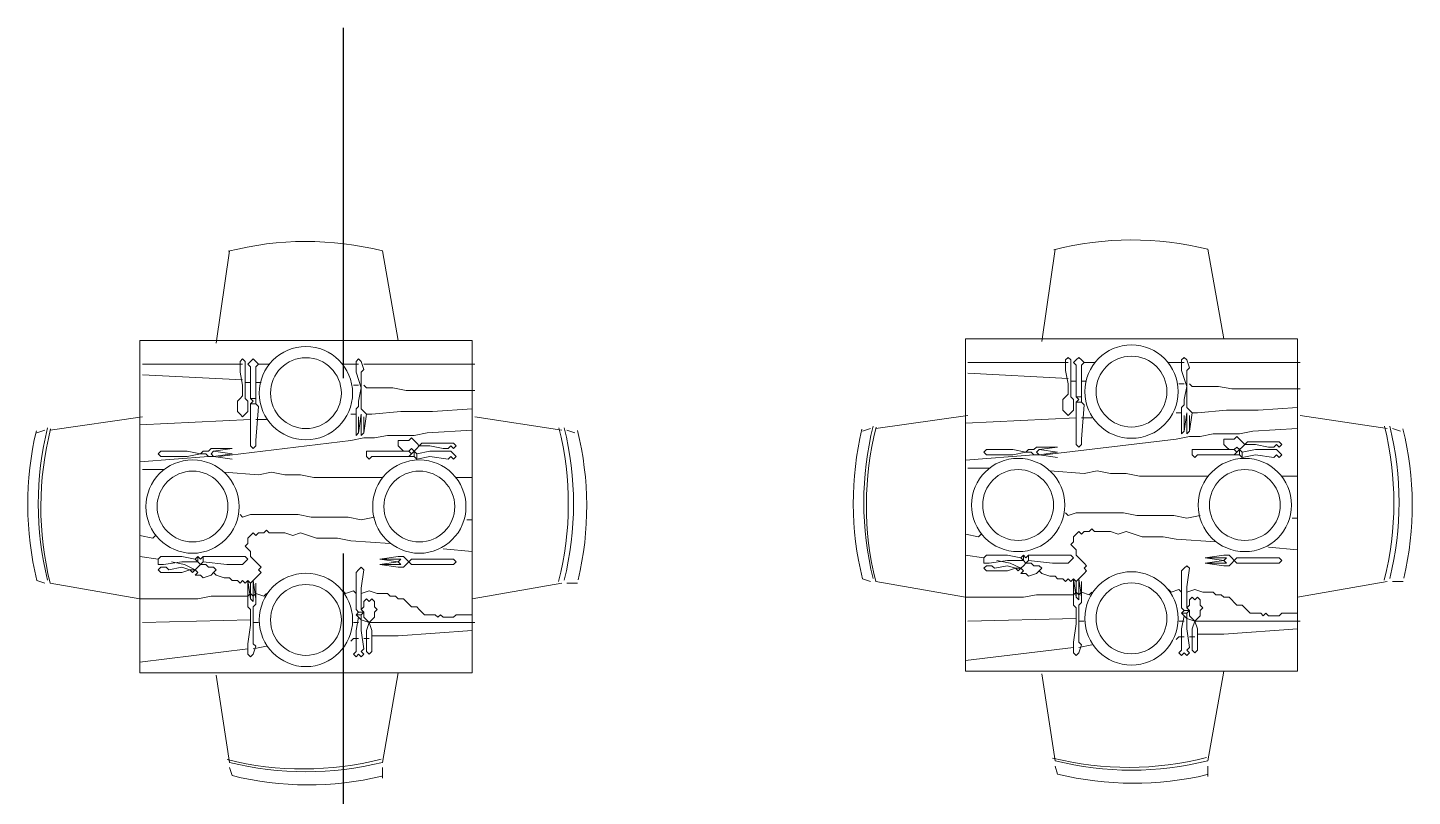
# Model space of a CAD drawing. Header units: metres. Extents: x 75097 to 220695, y -1557923 to -1361206.
# Drawn here: x 103931 to 106433, y -1385418 to -1384029 of the extents above; entities that cross this region are included whole.
import ezdxf

# ---------------------------------------------------------------- set-up
doc = ezdxf.new("R2010")
doc.units = ezdxf.units.M
doc.layers.get('0').update_dxf_attribs({"lineweight": 0})
doc.layers.add('A-100 - Copy$0$PDF2_Geometry', color=8, linetype='Continuous')
doc.layers.add('A-100 - Copy$0$PDF_Geometry', color=8, linetype='Continuous')

# ---------------------------------------------------------------- blocks, each defined once
blk = doc.blocks.new('A-100 - Copy$0$A$C02230961')
at = {"layer": 'A-100 - Copy$0$PDF2_Geometry', "lineweight": 5, "elevation": -2.4}
for points in [[(3677.8, -17741.3, -0.124036), (3956.4, -17740.4), (3985, -17902.4)], [(5169.4, -17738.5, -0.124036), (5448, -17737.6), (5476.6, -17899.5)], [(3357, -18062.1, 0.124036), (3356.1, -18340.7), (3518.1, -18369.3), (3537.1, -18369.3), (3565.7, -18369.3), (3594.3, -18369.3), (3622.9, -18369.3), (3646.7, -18364.5), (3675.3, -18364.5), (3694.4, -18364.5), (3713.4, -18364.5), (3718.2, -18359.7), (3722.9, -18364.5), (3727.7, -18359.7), (3742, -18364.5), (3746.8, -18359.7)], [(4848.6, -18059.3, 0.124036), (4847.7, -18337.9), (5009.7, -18366.5), (5028.7, -18366.5), (5057.3, -18366.5), (5085.9, -18366.5), (5114.5, -18366.5), (5138.3, -18361.7), (5166.9, -18361.7), (5185.9, -18361.7), (5205, -18361.7), (5209.8, -18356.9), (5214.5, -18361.7), (5219.3, -18356.9), (5233.6, -18361.7), (5238.4, -18356.9)], [(3331.2, -18065.5, 0.120122), (3332.3, -18335.9), (3346.6, -18340.7)], [(4822.8, -18062.7, 0.120122), (4823.9, -18333.1), (4838.1, -18337.9)], [(3985, -18502.7), (3956.4, -18664.7, -0.122576), (3680.1, -18664.7), (3656.2, -18507.4)], [(5476.6, -18499.9), (5448, -18661.8, -0.122576), (5171.7, -18661.8), (5147.8, -18504.6)], [(3955.2, -18689.6, -0.120122), (3684.8, -18688.5), (3680.1, -18674.2)], [(5446.8, -18686.8, -0.120122), (5176.4, -18685.7), (5171.7, -18671.4)]]:
    blk.add_lwpolyline(points, format="xyb", dxfattribs=at)
for points in [[(3656.2, -17907.1), (3680.1, -17740.4)], [(5147.8, -17904.3), (5171.7, -17737.6)], [(3703.9, -17935.7), (3703.9, -17935.7)], [(3703.9, -17935.7), (3703.9, -17935.7)], [(3718.2, -18016.7), (3718.2, -18054.8), (3718.2, -18092.9), (3722.9, -18097.7), (3727.7, -18092.9), (3727.7, -18083.4), (3732.5, -18021.5), (3727.7, -18016.7), (3718.2, -18016.7), (3722.9, -18011.9), (3718.2, -18007.2), (3718.2, -17978.6), (3718.2, -17950), (3713.4, -17945.2), (3718.2, -17940.5), (3722.9, -17935.7), (3727.7, -17940.5), (3732.5, -17945.2), (3727.7, -17950), (3727.7, -17978.6), (3727.7, -18007.2), (3727.7, -18016.7)], [(3913.5, -17935.7), (3913.5, -17935.7)], [(3918.3, -17940.5), (3913.5, -17935.7)], [(5195.5, -17932.9), (5195.5, -17932.9)], [(5195.5, -17932.9), (5195.5, -17932.9)], [(5209.8, -18013.9), (5209.8, -18052), (5209.8, -18090.1), (5214.5, -18094.9), (5219.3, -18090.1), (5219.3, -18080.6), (5224.1, -18018.7), (5219.3, -18013.9), (5209.8, -18013.9), (5214.5, -18009.1), (5209.8, -18004.4), (5209.8, -17975.8), (5209.8, -17947.2), (5205, -17942.4), (5209.8, -17937.7), (5214.5, -17932.9), (5219.3, -17937.7), (5224.1, -17942.4), (5219.3, -17947.2), (5219.3, -17975.8), (5219.3, -18004.4), (5219.3, -18013.9)], [(5405.1, -17932.9), (5405.1, -17932.9)], [(5409.9, -17937.7), (5405.1, -17932.9)], [(3703.9, -17945.2), (3522.8, -17945.2)], [(3708.7, -17940.5), (3708.7, -17940.5)], [(3713.4, -17945.2), (3713.4, -17945.2)], [(3718.2, -17940.5), (3718.2, -17940.5)], [(3727.7, -17940.5), (3727.7, -17940.5)], [(3727.7, -17940.5), (3727.7, -17940.5)], [(3751.5, -17945.2), (3732.5, -17945.2)], [(3913.5, -17945.2), (3884.9, -17945.2)], [(3918.3, -17940.5), (3918.3, -17940.5)], [(3918.3, -17940.5), (3918.3, -17940.5)], [(4123.2, -17945.2), (3923, -17945.2)], [(5195.5, -17942.4), (5014.4, -17942.4)], [(5195.5, -17971), (5014.4, -17961.5)], [(5200.2, -17937.7), (5200.2, -17937.7)], [(5205, -17942.4), (5205, -17942.4)], [(5209.8, -17937.7), (5209.8, -17937.7)], [(5219.3, -17937.7), (5219.3, -17937.7)], [(5219.3, -17937.7), (5219.3, -17937.7)], [(5243.1, -17942.4), (5224.1, -17942.4)], [(5405.1, -17942.4), (5376.5, -17942.4)], [(5409.9, -17937.7), (5409.9, -17937.7)], [(5409.9, -17937.7), (5409.9, -17937.7)], [(5614.7, -17942.4), (5414.6, -17942.4)], [(3703.9, -17973.8), (3522.8, -17964.3)], [(3718.2, -17978.6), (3708.7, -17978.6)], [(3737.2, -17978.6), (3727.7, -17978.6)], [(3913.5, -17983.4), (3904, -17983.4)], [(4123.2, -17992.9), (3999.3, -17992.9), (3975.5, -17988.1), (3946.9, -17988.1), (3927.8, -17988.1), (3923, -17983.4)], [(5209.8, -17975.8), (5200.2, -17975.8)], [(5228.8, -17975.8), (5219.3, -17975.8)], [(5405.1, -17980.5), (5395.6, -17980.5)], [(5614.7, -17990.1), (5490.9, -17990.1), (5467, -17985.3), (5438.5, -17985.3), (5419.4, -17985.3), (5414.6, -17980.5)], [(3699.1, -18007.2), (3699.1, -18007.2)], [(3703.9, -18002.4), (3703.9, -18002.4)], [(3703.9, -18002.4), (3703.9, -18002.4)], [(3708.7, -17997.7), (3708.7, -17997.7)], [(3708.7, -18007.2), (3708.7, -18007.2)], [(3708.7, -18007.2), (3708.7, -18007.2)], [(3713.4, -18011.9), (3713.4, -18011.9)], [(3727.7, -18007.2), (3718.2, -18007.2), (3727.7, -18007.2)], [(3718.2, -18007.2), (3718.2, -18007.2)], [(3727.7, -18007.2), (3727.7, -18007.2)], [(5190.7, -18004.4), (5190.7, -18004.4)], [(5195.5, -17999.6), (5195.5, -17999.6)], [(5195.5, -17999.6), (5195.5, -17999.6)], [(5200.2, -17994.8), (5200.2, -17994.8)], [(5200.2, -18004.4), (5200.2, -18004.4)], [(5200.2, -18004.4), (5200.2, -18004.4)], [(5205, -18009.1), (5205, -18009.1)], [(5219.3, -18004.4), (5209.8, -18004.4), (5219.3, -18004.4)], [(5209.8, -18004.4), (5209.8, -18004.4)], [(5219.3, -18004.4), (5219.3, -18004.4)], [(3699.1, -18035.8), (3699.1, -18035.8)], [(3708.7, -18035.8), (3708.7, -18035.8)], [(3718.2, -18016.7), (3718.2, -18016.7)], [(3727.7, -18016.7), (3727.7, -18016.7)], [(3908.8, -18035.8), (3899.2, -18035.8)], [(3908.8, -18026.2), (3908.8, -18026.2)], [(3913.5, -18021.5), (3913.5, -18021.5)], [(3918.3, -18016.7), (3918.3, -18016.7)], [(3918.3, -18035.8), (3918.3, -18035.8)], [(3918.3, -18035.8), (3918.3, -18035.8)], [(3923, -18031), (3923, -18031)], [(4118.4, -18026.2), (4046.9, -18031), (3989.7, -18031), (3937.3, -18035.8), (3927.8, -18035.8)], [(5190.7, -18032.9), (5190.7, -18032.9)], [(5200.2, -18032.9), (5200.2, -18032.9)], [(5209.8, -18013.9), (5209.8, -18013.9)], [(5219.3, -18013.9), (5219.3, -18013.9)], [(5400.3, -18032.9), (5390.8, -18032.9)], [(5400.3, -18023.4), (5400.3, -18023.4)], [(5405.1, -18018.7), (5405.1, -18018.7)], [(5409.9, -18013.9), (5409.9, -18013.9)], [(5409.9, -18032.9), (5409.9, -18032.9)], [(5409.9, -18032.9), (5409.9, -18032.9)], [(5414.6, -18028.2), (5414.6, -18028.2)], [(5610, -18023.4), (5538.5, -18028.2), (5481.3, -18028.2), (5428.9, -18032.9), (5419.4, -18032.9)], [(3522.8, -18040.5), (3356.1, -18064.4)], [(3718.2, -18045.3), (3518.1, -18054.8)], [(3746.8, -18045.3), (3727.7, -18045.3)], [(3913.5, -18040.5), (3913.5, -18040.5)], [(3923, -18040.5), (3923, -18040.5)], [(4280.4, -18064.4), (4123.2, -18040.5)], [(4838.1, -18061.5), (4823.9, -18066.3)], [(5014.4, -18037.7), (4847.7, -18061.5)], [(5209.8, -18042.5), (5009.7, -18052)], [(5610, -18061.5), (5529, -18066.3), (5505.2, -18071.1), (5476.6, -18071.1), (5457.5, -18071.1), (5433.7, -18075.8), (5414.6, -18075.8), (5390.8, -18080.6), (5152.6, -18109.2)], [(5238.4, -18042.5), (5219.3, -18042.5)], [(5405.1, -18037.7), (5405.1, -18037.7)], [(5414.6, -18037.7), (5414.6, -18037.7)], [(5772, -18061.5), (5614.7, -18037.7)], [(5795.8, -18066.3), (5781.5, -18061.5)], [(3346.6, -18064.4), (3332.3, -18069.1)], [(4118.4, -18064.4), (4037.4, -18069.1), (4013.6, -18073.9), (3985, -18073.9), (3965.9, -18073.9), (3942.1, -18078.6), (3923, -18078.6), (3899.2, -18083.4), (3661, -18112)], [(3913.5, -18069.1), (3913.5, -18069.1)], [(3923, -18069.1), (3923, -18069.1)], [(3985, -18083.4), (3985, -18083.4)], [(4304.2, -18069.1), (4289.9, -18064.4)], [(5405.1, -18066.3), (5405.1, -18066.3)], [(5414.6, -18066.3), (5414.6, -18066.3)], [(5476.6, -18080.6), (5476.6, -18080.6)], [(5509.9, -18085.4), (5509.9, -18085.4)], [(5509.9, -18085.4), (5509.9, -18085.4)], [(5576.6, -18085.4), (5576.6, -18085.4)], [(5576.6, -18085.4), (5576.6, -18085.4)], [(3642, -18112), (3518.1, -18121.5)], [(3551.4, -18107.2), (3551.4, -18107.2)], [(3551.4, -18107.2), (3551.4, -18107.2)], [(3551.4, -18107.2), (3551.4, -18107.2)], [(3556.2, -18102.5), (3556.2, -18102.5)], [(3637.2, -18107.2), (3637.2, -18107.2)], [(3642, -18102.5), (3642, -18102.5)], [(3642, -18112), (3642, -18112)], [(3651.5, -18102.5), (3651.5, -18102.5)], [(3651.5, -18112), (3651.5, -18112)], [(3684.8, -18097.7), (3684.8, -18097.7)], [(3684.8, -18107.2), (3684.8, -18107.2)], [(3684.8, -18107.2), (3684.8, -18107.2)], [(3718.2, -18092.9), (3718.2, -18092.9)], [(3727.7, -18092.9), (3727.7, -18092.9)], [(4008.8, -18107.2), (4004, -18102.5), (3965.9, -18102.5), (3927.8, -18102.5), (3927.8, -18112), (3932.6, -18116.8), (3937.3, -18112), (4004, -18112)], [(3927.8, -18102.5), (3927.8, -18102.5)], [(3927.8, -18112), (3927.8, -18112)], [(3985, -18092.9), (3985, -18092.9)], [(4004, -18112), (4004, -18112)], [(4013.6, -18112), (4018.3, -18116.8), (4042.2, -18112), (4075.5, -18116.8), (4080.3, -18112), (4085, -18116.8), (4089.8, -18112), (4085, -18107.2), (4080.3, -18102.5), (4042.2, -18102.5), (4018.3, -18107.2), (4013.6, -18102.5)], [(4013.6, -18102.5), (4013.6, -18102.5)], [(4013.6, -18112), (4013.6, -18112)], [(4018.3, -18088.2), (4018.3, -18088.2)], [(4018.3, -18088.2), (4018.3, -18088.2)], [(4018.3, -18097.7), (4018.3, -18097.7)], [(4018.3, -18116.8), (4018.3, -18107.2)], [(4023.1, -18092.9), (4023.1, -18092.9)], [(4080.3, -18102.5), (4080.3, -18102.5)], [(4080.3, -18102.5), (4080.3, -18102.5)], [(4085, -18088.2), (4085, -18088.2)], [(4085, -18088.2), (4085, -18088.2)], [(4085, -18107.2), (4085, -18107.2)], [(5133.5, -18109.2), (5009.7, -18118.7)], [(5043, -18104.4), (5043, -18104.4)], [(5043, -18104.4), (5043, -18104.4)], [(5043, -18104.4), (5043, -18104.4)], [(5047.8, -18099.6), (5047.8, -18099.6)], [(5128.8, -18104.4), (5128.8, -18104.4)], [(5133.5, -18099.6), (5133.5, -18099.6)], [(5133.5, -18109.2), (5133.5, -18109.2)], [(5143.1, -18099.6), (5143.1, -18099.6)], [(5143.1, -18109.2), (5143.1, -18109.2)], [(5176.4, -18094.9), (5176.4, -18094.9)], [(5176.4, -18104.4), (5176.4, -18104.4)], [(5176.4, -18104.4), (5176.4, -18104.4)], [(5209.8, -18090.1), (5209.8, -18090.1)], [(5219.3, -18090.1), (5219.3, -18090.1)], [(5500.4, -18104.4), (5495.6, -18099.6), (5457.5, -18099.6), (5419.4, -18099.6), (5419.4, -18109.2), (5424.2, -18113.9), (5428.9, -18109.2), (5495.6, -18109.2)], [(5419.4, -18099.6), (5419.4, -18099.6)], [(5419.4, -18109.2), (5419.4, -18109.2)], [(5476.6, -18090.1), (5476.6, -18090.1)], [(5495.6, -18109.2), (5495.6, -18109.2)], [(5505.2, -18109.2), (5509.9, -18113.9), (5533.7, -18109.2), (5567.1, -18113.9), (5571.9, -18109.2), (5576.6, -18113.9), (5581.4, -18109.2), (5576.6, -18104.4), (5571.9, -18099.6), (5533.7, -18099.6), (5509.9, -18104.4), (5505.2, -18099.6)], [(5505.2, -18099.6), (5505.2, -18099.6)], [(5505.2, -18109.2), (5505.2, -18109.2)], [(5509.9, -18094.9), (5509.9, -18094.9)], [(5509.9, -18113.9), (5509.9, -18104.4)], [(5514.7, -18090.1), (5514.7, -18090.1)], [(5571.9, -18099.6), (5571.9, -18099.6)], [(5571.9, -18099.6), (5571.9, -18099.6)], [(5576.6, -18104.4), (5576.6, -18104.4)], [(3561, -18135.8), (3522.8, -18135.8)], [(3684.8, -18116.8), (3684.8, -18116.8)], [(4085, -18116.8), (4085, -18116.8)], [(5052.5, -18133), (5014.4, -18133)], [(5176.4, -18113.9), (5176.4, -18113.9)], [(5576.6, -18113.9), (5576.6, -18113.9)], [(3956.4, -18150.1), (3927.8, -18150.1), (3889.7, -18150.1), (3861.1, -18150.1), (3832.5, -18150.1), (3808.7, -18145.3), (3780.1, -18145.3), (3756.3, -18140.6), (3732.5, -18145.3), (3670.5, -18140.6)], [(4118.4, -18150.1), (4089.8, -18150.1)], [(5448, -18147.3), (5419.4, -18147.3), (5381.3, -18147.3), (5352.7, -18147.3), (5324.1, -18147.3), (5300.3, -18142.5), (5271.7, -18142.5), (5247.9, -18137.8), (5224.1, -18142.5), (5162.1, -18137.8)], [(5610, -18147.3), (5581.4, -18147.3)], [(3942.1, -18221.6), (3918.3, -18226.3), (3894.5, -18221.6), (3875.4, -18221.6), (3846.8, -18221.6), (3827.8, -18221.6), (3803.9, -18216.8), (3784.9, -18216.8), (3765.8, -18216.8), (3746.8, -18216.8), (3737.2, -18216.8), (3718.2, -18216.8), (3703.9, -18221.6), (3699.1, -18216.8)], [(4118.4, -18226.3), (4108.9, -18226.3)], [(5433.7, -18218.8), (5409.9, -18223.5), (5386.1, -18218.8), (5367, -18218.8), (5338.4, -18218.8), (5319.4, -18218.8), (5295.5, -18214), (5276.5, -18214), (5257.4, -18214), (5238.4, -18214), (5228.8, -18214), (5209.8, -18214), (5195.5, -18218.8), (5190.7, -18214)], [(5610, -18223.5), (5600.4, -18223.5)], [(3546.7, -18254.9), (3541.9, -18259.7), (3518.1, -18254.9)], [(3970.7, -18269.2), (3899.2, -18264.5), (3875.4, -18259.7), (3856.3, -18259.7), (3837.3, -18259.7), (3823, -18254.9), (3808.7, -18250.2), (3794.4, -18254.9), (3780.1, -18250.2), (3770.6, -18250.2), (3761.1, -18250.2), (3751.5, -18250.2), (3746.8, -18245.4), (3742, -18250.2), (3732.5, -18250.2), (3727.7, -18254.9), (3722.9, -18250.2), (3718.2, -18254.9), (3713.4, -18259.7), (3713.4, -18269.2), (3708.7, -18274), (3713.4, -18278.8), (3718.2, -18283.5), (3718.2, -18293), (3722.9, -18297.8), (3727.7, -18302.6), (3732.5, -18307.3), (3737.2, -18312.1), (3732.5, -18316.9), (3737.2, -18321.6), (3732.5, -18326.4), (3727.7, -18331.2), (3722.9, -18335.9), (3718.2, -18340.7), (3713.4, -18335.9), (3708.7, -18340.7), (3703.9, -18335.9), (3699.1, -18340.7), (3694.4, -18335.9), (3684.8, -18335.9), (3680.1, -18331.2), (3670.5, -18331.2), (3656.2, -18326.4), (3651.5, -18321.6)], [(5038.3, -18252.1), (5033.5, -18256.9), (5009.7, -18252.1)], [(5462.3, -18266.4), (5390.8, -18261.6), (5367, -18256.9), (5347.9, -18256.9), (5328.9, -18256.9), (5314.6, -18252.1), (5300.3, -18247.3), (5286, -18252.1), (5271.7, -18247.3), (5262.2, -18247.3), (5252.6, -18247.3), (5243.1, -18247.3), (5238.4, -18242.6), (5233.6, -18247.3), (5224.1, -18247.3), (5219.3, -18252.1), (5214.5, -18247.3), (5209.8, -18252.1), (5205, -18256.9), (5205, -18266.4), (5200.2, -18271.2), (5205, -18275.9), (5209.8, -18280.7), (5209.8, -18290.2), (5214.5, -18295), (5219.3, -18299.8), (5224.1, -18304.5), (5228.8, -18309.3), (5224.1, -18314), (5228.8, -18318.8), (5224.1, -18323.6), (5219.3, -18328.3), (5214.5, -18333.1), (5209.8, -18337.9), (5205, -18333.1), (5200.2, -18337.9), (5195.5, -18333.1), (5190.7, -18337.9), (5185.9, -18333.1), (5176.4, -18333.1), (5171.7, -18328.3), (5162.1, -18328.3), (5147.8, -18323.6), (5143.1, -18318.8)], [(4118.4, -18283.5), (4066, -18278.8)], [(5610, -18280.7), (5557.6, -18275.9)], [(3551.4, -18297.8), (3518.1, -18293)], [(3551.4, -18307.3), (3551.4, -18307.3)], [(3551.4, -18307.3), (3551.4, -18307.3)], [(3556.2, -18293), (3556.2, -18293)], [(3556.2, -18293), (3556.2, -18293)], [(3561, -18307.3), (3561, -18307.3)], [(3618.1, -18316.9), (3599.1, -18307.3), (3575.2, -18302.6)], [(3618.1, -18297.8), (3622.9, -18302.6), (3622.9, -18293)], [(3622.9, -18302.6), (3622.9, -18302.6)], [(3622.9, -18312.1), (3622.9, -18312.1)], [(3632.4, -18302.6), (3675.3, -18307.3), (3703.9, -18307.3), (3708.7, -18302.6), (3713.4, -18297.8), (3708.7, -18293), (3699.1, -18293), (3632.4, -18293)], [(3632.4, -18293), (3632.4, -18293)], [(3632.4, -18302.6), (3632.4, -18302.6)], [(3651.5, -18312.1), (3651.5, -18312.1)], [(3708.7, -18302.6), (3708.7, -18302.6)], [(3923, -18393.1), (3918.3, -18388.3), (3923, -18383.6), (3923, -18374), (3927.8, -18369.3), (3932.6, -18374), (3937.3, -18369.3), (3942.1, -18374), (3942.1, -18383.6), (3946.9, -18388.3), (3942.1, -18393.1), (3942.1, -18402.6), (3937.3, -18407.4), (3932.6, -18412.2), (3937.3, -18426.4), (3937.3, -18455), (3937.3, -18464.6), (3932.6, -18469.3), (3927.8, -18464.6), (3927.8, -18455), (3927.8, -18426.4), (3932.6, -18412.2), (3927.8, -18407.4), (3923, -18402.6), (3923, -18393.1), (3918.3, -18388.3), (3918.3, -18350.2), (3923, -18316.9), (3918.3, -18312.1), (3913.5, -18316.9), (3908.8, -18321.6), (3908.8, -18388.3), (3913.5, -18393.1), (3923, -18393.1), (3918.3, -18397.9), (3918.3, -18407.4), (3918.3, -18426.4), (3923, -18459.8), (3918.3, -18464.6), (3923, -18469.3), (3918.3, -18474.1), (3913.5, -18469.3), (3908.8, -18474.1), (3904, -18469.3), (3908.8, -18464.6), (3908.8, -18426.4), (3913.5, -18402.6), (3908.8, -18397.9)], [(3918.3, -18312.1), (3918.3, -18312.1)], [(3951.6, -18297.8), (3951.6, -18297.8)], [(3951.6, -18297.8), (3951.6, -18297.8)], [(3951.6, -18307.3), (3951.6, -18307.3)], [(3951.6, -18307.3), (3951.6, -18307.3)], [(3985, -18302.6), (3985, -18302.6)], [(3985, -18302.6), (3985, -18302.6)], [(3999.3, -18297.8), (3999.3, -18297.8)], [(3999.3, -18307.3), (3999.3, -18307.3)], [(4085, -18297.8), (4085, -18297.8)], [(4085, -18307.3), (4085, -18307.3)], [(4089.8, -18302.6), (4089.8, -18302.6)], [(4089.8, -18302.6), (4089.8, -18302.6)], [(5043, -18295), (5009.7, -18290.2)], [(5043, -18304.5), (5043, -18304.5)], [(5043, -18304.5), (5043, -18304.5)], [(5047.8, -18290.2), (5047.8, -18290.2)], [(5047.8, -18290.2), (5047.8, -18290.2)], [(5052.5, -18304.5), (5052.5, -18304.5)], [(5109.7, -18314), (5090.7, -18304.5), (5066.8, -18299.8)], [(5109.7, -18295), (5114.5, -18299.8), (5114.5, -18290.2)], [(5114.5, -18299.8), (5114.5, -18299.8)], [(5114.5, -18309.3), (5114.5, -18309.3)], [(5124, -18299.8), (5166.9, -18304.5), (5195.5, -18304.5), (5200.2, -18299.8), (5205, -18295), (5200.2, -18290.2), (5190.7, -18290.2), (5124, -18290.2)], [(5124, -18290.2), (5124, -18290.2)], [(5124, -18299.8), (5124, -18299.8)], [(5143.1, -18309.3), (5143.1, -18309.3)], [(5200.2, -18299.8), (5200.2, -18299.8)], [(5414.6, -18390.3), (5409.9, -18385.5), (5414.6, -18380.7), (5414.6, -18371.2), (5419.4, -18366.5), (5424.2, -18371.2), (5428.9, -18366.5), (5433.7, -18371.2), (5433.7, -18380.7), (5438.5, -18385.5), (5433.7, -18390.3), (5433.7, -18399.8), (5428.9, -18404.6), (5424.2, -18409.3), (5428.9, -18423.6), (5428.9, -18452.2), (5428.9, -18461.7), (5424.2, -18466.5), (5419.4, -18461.7), (5419.4, -18452.2), (5419.4, -18423.6), (5424.2, -18409.3), (5419.4, -18404.6), (5414.6, -18399.8), (5414.6, -18390.3), (5409.9, -18385.5), (5409.9, -18347.4), (5414.6, -18314), (5409.9, -18309.3), (5405.1, -18314), (5400.3, -18318.8), (5400.3, -18385.5), (5405.1, -18390.3), (5414.6, -18390.3), (5409.9, -18395), (5409.9, -18404.6), (5409.9, -18423.6), (5414.6, -18457), (5409.9, -18461.7), (5414.6, -18466.5), (5409.9, -18471.3), (5405.1, -18466.5), (5400.3, -18471.3), (5395.6, -18466.5), (5400.3, -18461.7), (5400.3, -18423.6), (5405.1, -18399.8), (5400.3, -18395)], [(5409.9, -18309.3), (5409.9, -18309.3)], [(5443.2, -18295), (5443.2, -18295)], [(5443.2, -18295), (5443.2, -18295)], [(5443.2, -18304.5), (5443.2, -18304.5)], [(5443.2, -18304.5), (5443.2, -18304.5)], [(5476.6, -18299.8), (5476.6, -18299.8)], [(5476.6, -18299.8), (5476.6, -18299.8)], [(5490.9, -18295), (5490.9, -18295)], [(5490.9, -18304.5), (5490.9, -18304.5)], [(5576.6, -18295), (5576.6, -18295)], [(5576.6, -18304.5), (5576.6, -18304.5)], [(5581.4, -18299.8), (5581.4, -18299.8)], [(5581.4, -18299.8), (5581.4, -18299.8)], [(3551.4, -18316.9), (3551.4, -18316.9)], [(3551.4, -18316.9), (3551.4, -18316.9)], [(3556.2, -18321.6), (3556.2, -18321.6)], [(3618.1, -18316.9), (3618.1, -18316.9)], [(3618.1, -18316.9), (3618.1, -18316.9)], [(3627.7, -18326.4), (3627.7, -18326.4)], [(3646.7, -18326.4), (3646.7, -18326.4)], [(3718.2, -18474.1), (3713.4, -18469.3), (3713.4, -18459.8), (3713.4, -18450.3), (3718.2, -18416.9), (3718.2, -18397.9), (3718.2, -18388.3), (3713.4, -18383.6), (3713.4, -18374), (3713.4, -18335.9), (3718.2, -18369.3), (3718.2, -18340.7), (3718.2, -18369.3), (3722.9, -18374), (3722.9, -18335.9), (3727.7, -18369.3), (3727.7, -18340.7), (3727.7, -18369.3), (3727.7, -18378.8), (3722.9, -18383.6), (3722.9, -18393.1), (3722.9, -18421.7), (3722.9, -18450.3), (3727.7, -18455), (3722.9, -18469.3), (3718.2, -18474.1), (3722.9, -18469.3)], [(3713.4, -18335.9), (3713.4, -18335.9)], [(3722.9, -18335.9), (3722.9, -18335.9)], [(3913.5, -18316.9), (3913.5, -18316.9)], [(5043, -18314), (5043, -18314)], [(5043, -18314), (5043, -18314)], [(5047.8, -18318.8), (5047.8, -18318.8)], [(5109.7, -18314), (5109.7, -18314)], [(5109.7, -18314), (5109.7, -18314)], [(5119.2, -18323.6), (5119.2, -18323.6)], [(5138.3, -18323.6), (5138.3, -18323.6)], [(5209.8, -18471.3), (5205, -18466.5), (5205, -18457), (5205, -18447.4), (5209.8, -18414.1), (5209.8, -18395), (5209.8, -18385.5), (5205, -18380.7), (5205, -18371.2), (5205, -18333.1), (5209.8, -18366.5), (5209.8, -18337.9), (5209.8, -18366.5), (5214.5, -18371.2), (5214.5, -18333.1), (5219.3, -18366.5), (5219.3, -18337.9), (5219.3, -18366.5), (5219.3, -18376), (5214.5, -18380.7), (5214.5, -18390.3), (5214.5, -18418.9), (5214.5, -18447.4), (5219.3, -18452.2), (5214.5, -18466.5), (5209.8, -18471.3), (5214.5, -18466.5)], [(5205, -18333.1), (5205, -18333.1)], [(5214.5, -18333.1), (5214.5, -18333.1)], [(5405.1, -18314), (5405.1, -18314)], [(3718.2, -18340.7), (3718.2, -18340.7)], [(3727.7, -18340.7), (3727.7, -18340.7)], [(3884.9, -18355), (3889.7, -18359.7), (3904, -18355), (3908.8, -18359.7)], [(3918.3, -18359.7), (3932.6, -18355), (3946.9, -18359.7), (3956.4, -18359.7), (3965.9, -18359.7), (3970.7, -18364.5), (3980.2, -18364.5), (3985, -18369.3), (3994.5, -18369.3), (3999.3, -18374), (4004, -18378.8), (4008.8, -18383.6), (4018.3, -18383.6), (4023.1, -18388.3), (4027.9, -18393.1), (4032.6, -18397.9), (4042.2, -18397.9), (4051.7, -18397.9), (4056.4, -18402.6), (4061.2, -18397.9), (4066, -18402.6), (4075.5, -18402.6), (4085, -18402.6), (4089.8, -18397.9), (4118.4, -18397.9)], [(4118.4, -18369.3), (4280.4, -18340.7)], [(4289.9, -18340.7), (4309, -18340.7)], [(5209.8, -18337.9), (5209.8, -18337.9)], [(5219.3, -18337.9), (5219.3, -18337.9)], [(5376.5, -18352.2), (5381.3, -18356.9), (5395.6, -18352.2), (5400.3, -18356.9)], [(5409.9, -18356.9), (5424.2, -18352.2), (5438.5, -18356.9), (5448, -18356.9), (5457.5, -18356.9), (5462.3, -18361.7), (5471.8, -18361.7), (5476.6, -18366.5), (5486.1, -18366.5), (5490.9, -18371.2), (5495.6, -18376), (5500.4, -18380.7), (5509.9, -18380.7), (5514.7, -18385.5), (5519.5, -18390.3), (5524.2, -18395), (5533.7, -18395), (5543.3, -18395), (5548, -18399.8), (5552.8, -18395), (5557.6, -18399.8), (5567.1, -18399.8), (5576.6, -18399.8), (5581.4, -18395), (5610, -18395)], [(5610, -18366.5), (5772, -18337.9)], [(5781.5, -18337.9), (5800.6, -18337.9)], [(3713.4, -18383.6), (3713.4, -18383.6)], [(3718.2, -18369.3), (3718.2, -18369.3)], [(3722.9, -18374), (3722.9, -18374)], [(3727.7, -18369.3), (3727.7, -18369.3)], [(3727.7, -18378.8), (3727.7, -18378.8)], [(5205, -18380.7), (5205, -18380.7)], [(5209.8, -18366.5), (5209.8, -18366.5)], [(5209.8, -18385.5), (5209.8, -18385.5)], [(5214.5, -18371.2), (5214.5, -18371.2)], [(5219.3, -18366.5), (5219.3, -18366.5)], [(5219.3, -18376), (5219.3, -18376)], [(3718.2, -18407.4), (3522.8, -18412.2)], [(3718.2, -18388.3), (3718.2, -18388.3)], [(3722.9, -18393.1), (3722.9, -18393.1)], [(3732.5, -18412.2), (3722.9, -18412.2)], [(3913.5, -18412.2), (3904, -18412.2)], [(3918.3, -18397.9), (3908.8, -18397.9), (3913.5, -18393.1)], [(3908.8, -18397.9), (3908.8, -18397.9)], [(4123.2, -18412.2), (3932.6, -18412.2), (3918.3, -18407.4), (3913.5, -18402.6)], [(3918.3, -18397.9), (3918.3, -18397.9)], [(3923, -18402.6), (3923, -18402.6)], [(3927.8, -18407.4), (3927.8, -18407.4)], [(3927.8, -18407.4), (3927.8, -18407.4)], [(3937.3, -18407.4), (3937.3, -18407.4)], [(3937.3, -18407.4), (3937.3, -18407.4)], [(3942.1, -18402.6), (3942.1, -18402.6)], [(5209.8, -18404.6), (5014.4, -18409.3)], [(5214.5, -18390.3), (5214.5, -18390.3)], [(5224.1, -18409.3), (5214.5, -18409.3)], [(5405.1, -18409.3), (5395.6, -18409.3)], [(5409.9, -18395), (5400.3, -18395), (5405.1, -18390.3)], [(5400.3, -18395), (5400.3, -18395)], [(5614.7, -18409.3), (5424.2, -18409.3), (5409.9, -18404.6), (5405.1, -18399.8)], [(5409.9, -18395), (5409.9, -18395)], [(5414.6, -18399.8), (5414.6, -18399.8)], [(5419.4, -18404.6), (5419.4, -18404.6)], [(5419.4, -18404.6), (5419.4, -18404.6)], [(5428.9, -18404.6), (5428.9, -18404.6)], [(5428.9, -18404.6), (5428.9, -18404.6)], [(5433.7, -18399.8), (5433.7, -18399.8)], [(4118.4, -18426.4), (3985, -18436), (3956.4, -18436), (3937.3, -18436)], [(5610, -18423.6), (5476.6, -18433.2), (5448, -18433.2), (5428.9, -18433.2)], [(3713.4, -18459.8), (3518.1, -18483.6)], [(3746.8, -18455), (3722.9, -18459.8)], [(3913.5, -18440.7), (3904, -18440.7), (3899.2, -18445.5)], [(3932.6, -18440.7), (3923, -18440.7)], [(5205, -18457), (5009.7, -18480.8)], [(5238.4, -18452.2), (5214.5, -18457)], [(5405.1, -18437.9), (5395.6, -18437.9), (5390.8, -18442.7)], [(5400.3, -18461.7), (5400.3, -18461.7)], [(5424.2, -18437.9), (5414.6, -18437.9)], [(3718.2, -18474.1), (3718.2, -18474.1)], [(3722.9, -18469.3), (3722.9, -18469.3)], [(3722.9, -18469.3), (3722.9, -18469.3)], [(3908.8, -18464.6), (3908.8, -18464.6)], [(3923, -18469.3), (3923, -18469.3)], [(3932.6, -18469.3), (3932.6, -18469.3)], [(3932.6, -18469.3), (3932.6, -18469.3)], [(3932.6, -18469.3), (3932.6, -18469.3)], [(3932.6, -18469.3), (3932.6, -18469.3)], [(3932.6, -18469.3), (3932.6, -18469.3)], [(5209.8, -18471.3), (5209.8, -18471.3)], [(5214.5, -18466.5), (5214.5, -18466.5)], [(5214.5, -18466.5), (5214.5, -18466.5)], [(5414.6, -18466.5), (5414.6, -18466.5)], [(5424.2, -18466.5), (5424.2, -18466.5)], [(5424.2, -18466.5), (5424.2, -18466.5)], [(5424.2, -18466.5), (5424.2, -18466.5)], [(5424.2, -18466.5), (5424.2, -18466.5)], [(5424.2, -18466.5), (5424.2, -18466.5)], [(3956.4, -18674.2), (3956.4, -18693.2)], [(5448, -18671.4), (5448, -18690.4)]]:
    blk.add_lwpolyline(points, dxfattribs=at)
for points in [[(3518.1, -17902.4), (3518.1, -18502.7), (4118.4, -18502.7), (4118.4, -17902.4)], [(5009.7, -17899.5), (5009.7, -18499.9), (5610, -18499.9), (5610, -17899.5)], [(3694.4, -18011.9), (3699.1, -18007.2), (3703.9, -18002.4), (3703.9, -17992.9), (3703.9, -17983.4), (3699.1, -17959.5), (3699.1, -17950), (3699.1, -17940.5), (3703.9, -17935.7), (3708.7, -17940.5), (3708.7, -17950), (3708.7, -17959.5), (3708.7, -17978.6), (3708.7, -17997.7), (3708.7, -18007.2), (3713.4, -18011.9), (3713.4, -18021.5), (3713.4, -18031), (3708.7, -18035.8), (3703.9, -18040.5), (3699.1, -18035.8), (3694.4, -18031), (3694.4, -18021.5)], [(3913.5, -18040.5), (3913.5, -18069.1), (3908.8, -18073.9), (3908.8, -18035.8), (3908.8, -18026.2), (3913.5, -18021.5), (3913.5, -18011.9), (3918.3, -17988.1), (3908.8, -17959.5), (3908.8, -17950), (3908.8, -17940.5), (3913.5, -17935.7), (3918.3, -17940.5), (3923, -17954.8), (3918.3, -17959.5), (3918.3, -17988.1), (3918.3, -18016.7), (3918.3, -18026.2), (3923, -18031), (3927.8, -18035.8), (3923, -18069.1), (3923, -18040.5), (3923, -18069.1), (3918.3, -18073.9), (3918.3, -18035.8), (3913.5, -18069.1)], [(5185.9, -18009.1), (5190.7, -18004.4), (5195.5, -17999.6), (5195.5, -17990.1), (5195.5, -17980.5), (5190.7, -17956.7), (5190.7, -17947.2), (5190.7, -17937.7), (5195.5, -17932.9), (5200.2, -17937.7), (5200.2, -17947.2), (5200.2, -17956.7), (5200.2, -17975.8), (5200.2, -17994.8), (5200.2, -18004.4), (5205, -18009.1), (5205, -18018.7), (5205, -18028.2), (5200.2, -18032.9), (5195.5, -18037.7), (5190.7, -18032.9), (5185.9, -18028.2), (5185.9, -18018.7)], [(5405.1, -18037.7), (5405.1, -18066.3), (5400.3, -18071.1), (5400.3, -18032.9), (5400.3, -18023.4), (5405.1, -18018.7), (5405.1, -18009.1), (5409.9, -17985.3), (5400.3, -17956.7), (5400.3, -17947.2), (5400.3, -17937.7), (5405.1, -17932.9), (5409.9, -17937.7), (5414.6, -17952), (5409.9, -17956.7), (5409.9, -17985.3), (5409.9, -18013.9), (5409.9, -18023.4), (5414.6, -18028.2), (5419.4, -18032.9), (5414.6, -18066.3), (5414.6, -18037.7), (5414.6, -18066.3), (5409.9, -18071.1), (5409.9, -18032.9), (5405.1, -18066.3)], [(4008.8, -18078.6), (4013.6, -18083.4), (4018.3, -18088.2), (4023.1, -18092.9), (4027.9, -18088.2), (4046.9, -18088.2), (4066, -18088.2), (4075.5, -18088.2), (4085, -18088.2), (4089.8, -18092.9), (4085, -18097.7), (4080.3, -18092.9), (4075.5, -18097.7), (4066, -18097.7), (4042.2, -18092.9), (4032.6, -18092.9), (4023.1, -18092.9), (4018.3, -18097.7), (4013.6, -18102.5), (4008.8, -18097.7), (4004, -18102.5), (3994.5, -18102.5), (3989.7, -18097.7), (3985, -18092.9), (3985, -18083.4), (3994.5, -18083.4), (4004, -18083.4)], [(5500.4, -18075.8), (5505.2, -18080.6), (5509.9, -18085.4), (5514.7, -18090.1), (5519.5, -18085.4), (5538.5, -18085.4), (5557.6, -18085.4), (5567.1, -18085.4), (5576.6, -18085.4), (5581.4, -18090.1), (5576.6, -18094.9), (5571.9, -18090.1), (5567.1, -18094.9), (5557.6, -18094.9), (5533.7, -18090.1), (5524.2, -18090.1), (5514.7, -18090.1), (5509.9, -18094.9), (5505.2, -18099.6), (5500.4, -18094.9), (5495.6, -18099.6), (5486.1, -18099.6), (5481.3, -18094.9), (5476.6, -18090.1), (5476.6, -18080.6), (5486.1, -18080.6), (5495.6, -18080.6)], [(3551.4, -18107.2), (3556.2, -18102.5), (3565.7, -18102.5), (3575.2, -18102.5), (3603.8, -18102.5), (3627.7, -18107.2), (3603.8, -18112), (3575.2, -18112), (3565.7, -18112), (3556.2, -18112)], [(3642, -18112), (3637.2, -18107.2), (3627.7, -18107.2), (3632.4, -18102.5), (3642, -18102.5), (3646.7, -18097.7), (3656.2, -18097.7), (3684.8, -18097.7), (3651.5, -18102.5), (3684.8, -18107.2), (3651.5, -18112), (3684.8, -18116.8), (3651.5, -18112)], [(3651.5, -18112), (3684.8, -18107.2), (3651.5, -18102.5), (3646.7, -18107.2)], [(4013.6, -18112), (4004, -18112), (4008.8, -18107.2), (4013.6, -18102.5)], [(5043, -18104.4), (5047.8, -18099.6), (5057.3, -18099.6), (5066.8, -18099.6), (5095.4, -18099.6), (5119.2, -18104.4), (5095.4, -18109.2), (5066.8, -18109.2), (5057.3, -18109.2), (5047.8, -18109.2)], [(5133.5, -18109.2), (5128.8, -18104.4), (5119.2, -18104.4), (5124, -18099.6), (5133.5, -18099.6), (5138.3, -18094.9), (5147.8, -18094.9), (5176.4, -18094.9), (5143.1, -18099.6), (5176.4, -18104.4), (5143.1, -18109.2), (5176.4, -18113.9), (5143.1, -18109.2)], [(5143.1, -18109.2), (5176.4, -18104.4), (5143.1, -18099.6), (5138.3, -18104.4)], [(5505.2, -18109.2), (5495.6, -18109.2), (5500.4, -18104.4), (5505.2, -18099.6)], [(3627.7, -18297.8), (3632.4, -18293), (3632.4, -18302.6), (3627.7, -18307.3), (3622.9, -18302.6), (3594.3, -18302.6), (3561, -18307.3), (3551.4, -18307.3), (3551.4, -18297.8), (3556.2, -18293), (3565.7, -18293), (3594.3, -18293), (3618.1, -18297.8), (3622.9, -18293)], [(3632.4, -18331.2), (3627.7, -18326.4), (3618.1, -18326.4), (3622.9, -18321.6), (3618.1, -18316.9), (3613.4, -18321.6), (3608.6, -18316.9), (3594.3, -18321.6), (3575.2, -18321.6), (3565.7, -18321.6), (3556.2, -18321.6), (3551.4, -18316.9), (3556.2, -18312.1), (3565.7, -18312.1), (3570.5, -18316.9), (3594.3, -18312.1), (3608.6, -18316.9), (3618.1, -18316.9), (3622.9, -18312.1), (3627.7, -18307.3), (3637.2, -18307.3), (3642, -18312.1), (3651.5, -18312.1), (3656.2, -18316.9), (3651.5, -18321.6), (3646.7, -18326.4)], [(3999.3, -18297.8), (4004, -18302.6), (3999.3, -18307.3), (3994.5, -18312.1), (3985, -18312.1), (3951.6, -18307.3), (3985, -18302.6), (3951.6, -18297.8), (3985, -18293), (3994.5, -18293)], [(3989.7, -18297.8), (3985, -18302.6), (3951.6, -18297.8)], [(3951.6, -18307.3), (3989.7, -18307.3), (3985, -18302.6)], [(4085, -18297.8), (4089.8, -18302.6), (4085, -18307.3), (4075.5, -18307.3), (4066, -18307.3), (4037.4, -18307.3), (4008.8, -18307.3), (4004, -18302.6), (4008.8, -18297.8), (4037.4, -18297.8), (4066, -18297.8), (4075.5, -18297.8)], [(5119.2, -18295), (5124, -18290.2), (5124, -18299.8), (5119.2, -18304.5), (5114.5, -18299.8), (5085.9, -18299.8), (5052.5, -18304.5), (5043, -18304.5), (5043, -18295), (5047.8, -18290.2), (5057.3, -18290.2), (5085.9, -18290.2), (5109.7, -18295), (5114.5, -18290.2)], [(5124, -18328.3), (5119.2, -18323.6), (5109.7, -18323.6), (5114.5, -18318.8), (5109.7, -18314), (5105, -18318.8), (5100.2, -18314), (5085.9, -18318.8), (5066.8, -18318.8), (5057.3, -18318.8), (5047.8, -18318.8), (5043, -18314), (5047.8, -18309.3), (5057.3, -18309.3), (5062.1, -18314), (5085.9, -18309.3), (5100.2, -18314), (5109.7, -18314), (5114.5, -18309.3), (5119.2, -18304.5), (5128.8, -18304.5), (5133.5, -18309.3), (5143.1, -18309.3), (5147.8, -18314), (5143.1, -18318.8), (5138.3, -18323.6)], [(5490.9, -18295), (5495.6, -18299.8), (5490.9, -18304.5), (5486.1, -18309.3), (5476.6, -18309.3), (5443.2, -18304.5), (5476.6, -18299.8), (5443.2, -18295), (5476.6, -18290.2), (5486.1, -18290.2)], [(5481.3, -18295), (5476.6, -18299.8), (5443.2, -18295)], [(5443.2, -18304.5), (5481.3, -18304.5), (5476.6, -18299.8)], [(5576.6, -18295), (5581.4, -18299.8), (5576.6, -18304.5), (5567.1, -18304.5), (5557.6, -18304.5), (5529, -18304.5), (5500.4, -18304.5), (5495.6, -18299.8), (5500.4, -18295), (5529, -18295), (5557.6, -18295), (5567.1, -18295)]]:
    blk.add_lwpolyline(points, close=True, dxfattribs=at)
at = {"layer": 'A-100 - Copy$0$PDF2_Geometry', "lineweight": 5}
for centre, radius in [((5309.8, -17994.9, -2.4), 84.3), ((3818.2, -17997.7, -2.4), 84.3), ((3818.2, -17997.6, -2.4), 64), ((5309.8, -17994.8, -2.4), 64), ((3613.4, -18202.6, -2.4), 84.3), ((4023.1, -18202.6, -2.4), 84.3), ((5105, -18199.7, -2.4), 84.3), ((5105, -18199.7, -2.4), 64), ((5514.7, -18199.7, -2.4), 84.3), ((5514.7, -18199.7, -2.4), 64), ((3613.4, -18202.5, -2.4), 64), ((4023.1, -18202.5, -2.4), 64), ((3818.2, -18407.4, -2.4), 84.3), ((5309.8, -18404.6, -2.4), 84.3), ((3818.2, -18407.3, -2.4), 64), ((5309.8, -18404.5, -2.4), 64)]:
    blk.add_circle(centre, radius, dxfattribs=at)
for centre, radius, start, end in [((3904.3, -18197.8, -2.4), 569.7, 166.0235, 193.9765), ((3723.4, -18197.7, -2.4), 568.9, 345.7114, 13.994), ((3732.1, -18197.8, -2.4), 569.7, 346.0235, 13.9765), ((5395.9, -18194.9, -2.4), 569.7, 166.0235, 193.9765), ((5215, -18194.9, -2.4), 568.9, 345.7114, 13.994), ((5223.7, -18194.9, -2.4), 569.7, 346.0235, 13.9765), ((5247.2, -18199.7, -2.4), 570, 346.5966, 13.97), ((3755.6, -18202.5, -2.4), 570, 346.5966, 13.97), ((3813.5, -18107.7, -2.4), 568.9, 256.006, 284.2886), ((5305, -18104.8, -2.4), 568.9, 256.006, 284.2886)]:
    blk.add_arc(centre, radius, start, end, dxfattribs=at)
at = {"layer": 'A-100 - Copy$0$PDF_Geometry', "elevation": -2.4}
for points in [[(3885.5, -17337.3), (3885.5, -17970.6)], [(3885.5, -18287.3), (3885.5, -18920.7)]]:
    blk.add_lwpolyline(points, dxfattribs=at)
blk = doc.blocks.new('A-100 - Copy')
blk.add_blockref('A-100 - Copy$0$A$C02230961', (100615.3, -1366691.8, 2.4))

msp = doc.modelspace()

# ---------------------------------------------------------------- block references
msp.add_blockref('A-100 - Copy', (0, 0))

doc.saveas('drawing.dxf')
